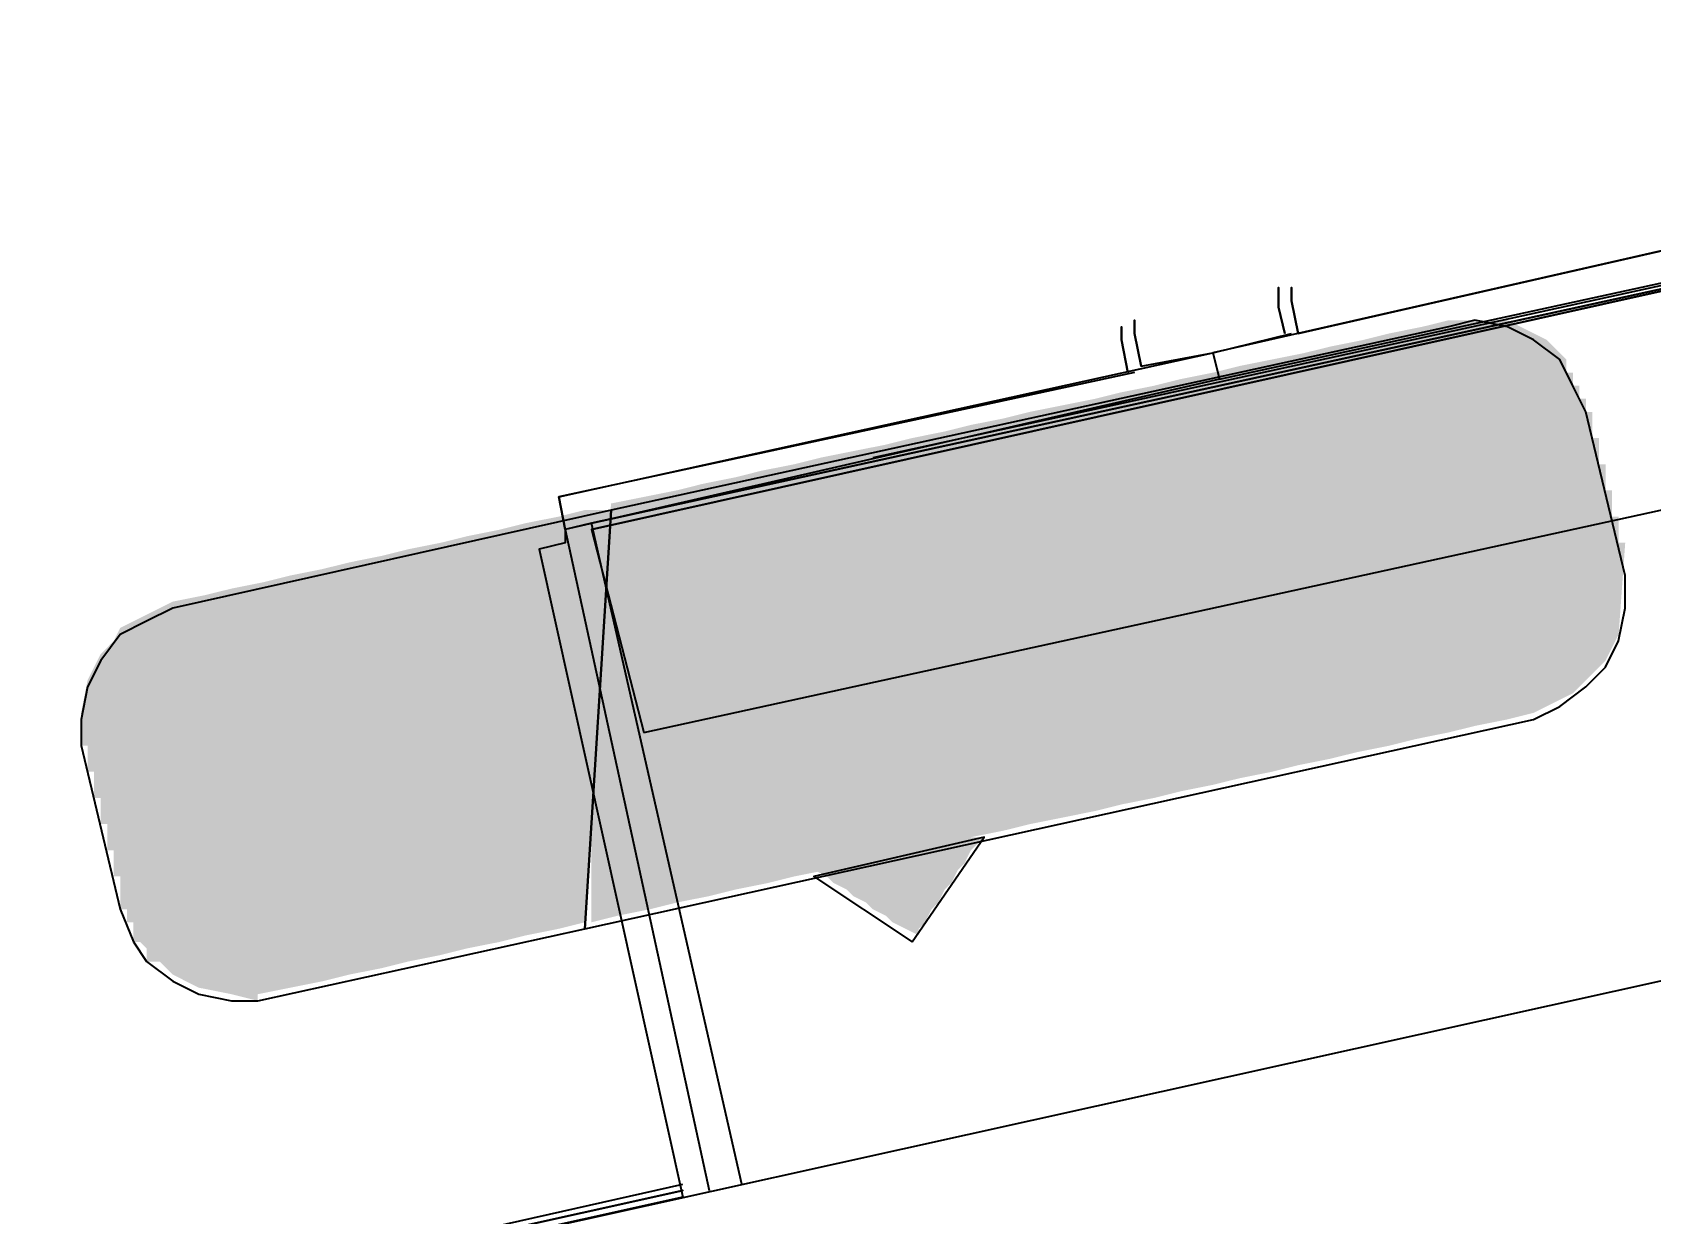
# Model space of a CAD drawing. Header units: inches. Extents: x -1841 to -80, y -100 to 1021.
# Drawn here: x -759.4 to -738.94, y 408.56 to 423.5 of the extents above; entities that cross this region are included whole.
import ezdxf

# ---------------------------------------------------------------- set-up
doc = ezdxf.new("R2010")
doc.units = ezdxf.units.IN
doc.header["$MEASUREMENT"] = 0
doc.layers.add('PDF_Geometry', color=7, linetype='Continuous', true_color=0x777777)
doc.layers.add('PDF_Solid Fills', color=7, linetype='Continuous', true_color=0xffffff)
doc.layers.add('PDF_Text', color=7, linetype='Continuous')
doc.styles.add('PDF Arial', font='arial.ttf')

msp = doc.modelspace()

# ---------------------------------------------------------------- hatches: boundary and pattern name
at = {"layer": 'PDF_Solid Fills', "lineweight": 25, "transparency": 33554559}
for points in [[(-752.328, 412.247), (-751.997, 412.33), (-751.583, 412.413), (-751.252, 412.496), (-750.839, 412.578), (-750.508, 412.661), (-750.094, 412.744), (-749.763, 412.827), (-749.35, 412.909), (-749.019, 412.992), (-748.605, 413.075), (-748.274, 413.157), (-747.861, 413.24), (-747.53, 413.323), (-747.116, 413.406), (-746.785, 413.488), (-745.958, 413.654), (-745.627, 413.737), (-745.213, 413.819), (-744.882, 413.902), (-744.469, 413.985), (-744.138, 414.067), (-743.724, 414.15), (-743.393, 414.233), (-742.98, 414.316), (-742.649, 414.398), (-742.235, 414.481), (-741.904, 414.564), (-741.491, 414.647), (-741.16, 414.729), (-740.746, 414.812), (-740.415, 414.895), (-739.919, 415.143), (-739.505, 415.557), (-739.34, 415.887), (-739.257, 417.046), (-739.34, 417.046), (-739.34, 417.376), (-739.423, 417.376), (-739.423, 417.707), (-739.505, 417.707), (-739.505, 418.038), (-739.588, 418.038), (-739.588, 418.369), (-739.671, 418.369), (-739.671, 418.7), (-739.753, 418.7), (-739.753, 418.866), (-739.836, 418.866), (-739.836, 419.031), (-739.919, 419.031), (-739.919, 419.196), (-740.002, 419.196), (-740.002, 419.362), (-740.25, 419.61), (-740.746, 419.858), (-741.491, 419.858), (-741.822, 419.776), (-742.235, 419.693), (-742.566, 419.61), (-742.98, 419.527), (-743.311, 419.445), (-744.138, 419.279), (-744.469, 419.196), (-744.882, 419.114), (-745.213, 419.031), (-745.627, 418.948), (-745.958, 418.866), (-746.785, 418.7), (-747.116, 418.617), (-747.53, 418.535), (-747.861, 418.452), (-748.274, 418.369), (-748.605, 418.286), (-749.432, 418.121), (-749.763, 418.038), (-750.177, 417.956), (-750.508, 417.873), (-750.921, 417.79), (-751.252, 417.707), (-752.08, 417.542), (-752.328, 413.571)], [(-758.78, 414.481), (-758.698, 414.481), (-758.698, 414.15), (-758.615, 414.15), (-758.615, 413.819), (-758.532, 413.819), (-758.532, 413.488), (-758.449, 413.488), (-758.449, 413.157), (-758.367, 413.157), (-758.367, 412.827), (-758.284, 412.827), (-758.284, 412.413), (-758.201, 412.413), (-758.201, 412.247), (-758.119, 412.247), (-758.119, 411.999), (-758.036, 411.999), (-757.953, 411.917), (-757.953, 411.751), (-757.788, 411.751), (-757.622, 411.586), (-757.291, 411.42), (-756.878, 411.338), (-756.547, 411.255), (-756.547, 411.338), (-755.719, 411.503), (-755.389, 411.586), (-754.975, 411.668), (-754.644, 411.751), (-754.23, 411.834), (-753.9, 411.917), (-753.486, 411.999), (-753.155, 412.082), (-752.741, 412.165), (-752.41, 412.247), (-752.162, 416.218), (-752.08, 417.459), (-752.41, 417.459), (-752.741, 417.376), (-753.155, 417.294), (-753.486, 417.211), (-753.9, 417.128), (-754.23, 417.046), (-754.644, 416.963), (-754.975, 416.88), (-755.389, 416.797), (-755.719, 416.715), (-756.133, 416.632), (-756.464, 416.549), (-756.878, 416.466), (-757.209, 416.384), (-757.622, 416.301), (-758.284, 415.97), (-758.367, 415.805), (-758.532, 415.639), (-758.698, 415.308), (-758.78, 414.895)], [(-747.53, 413.157), (-747.364, 413.323), (-747.695, 413.323), (-748.026, 413.24), (-748.44, 413.157), (-749.101, 412.992), (-749.515, 412.909), (-749.35, 412.827), (-749.267, 412.744), (-749.101, 412.661), (-749.019, 412.578), (-748.853, 412.496), (-748.771, 412.413), (-748.605, 412.33), (-748.522, 412.247), (-748.191, 412.082), (-748.191, 412.165), (-748.109, 412.247), (-748.026, 412.413), (-747.943, 412.496), (-747.861, 412.661), (-747.778, 412.744), (-747.695, 412.909), (-747.612, 412.992)]]:
    msp.add_hatch(color=7, dxfattribs=at).paths.add_polyline_path(points)

# ---------------------------------------------------------------- linework, layer by layer
at = {"layer": 'PDF_Geometry', "color": 7, "lineweight": 25}
for points in [[(-743.393, 419.693), (-736.114, 421.347), (-728.834, 422.919), (-728.999, 423.333), (-728.999, 423.498), (-728.999, 423.415), (-728.999, 423.333), (-728.834, 422.919)], [(-745.379, 419.279), (-744.469, 419.445), (-744.386, 419.114), (-736.031, 420.934), (-736.114, 421.347), (-744.469, 419.445), (-743.476, 419.693)], [(-736.444, 420.768), (-752.328, 417.294), (-736.444, 420.768)], [(-752.328, 417.211), (-736.362, 420.768)], [(-737.768, 420.52), (-748.771, 418.121)], [(-700.293, 416.136), (-775.987, 399.26), (-776.897, 403.065), (-701.121, 419.858)], [(-745.462, 419.196), (-752.741, 417.625), (-752.659, 417.211), (-752.741, 417.625), (-744.469, 419.445), (-744.386, 419.114), (-752.659, 417.211), (-752.659, 417.046), (-752.99, 416.963), (-751.17, 408.773), (-776.897, 403.065), (-776.897, 403.148), (-751.17, 408.856), (-776.897, 403.148), (-751.17, 408.938)], [(-750.425, 408.938), (-752.328, 417.294), (-752.659, 417.211), (-750.839, 408.856)]]:
    msp.add_lwpolyline(points, dxfattribs=at)
for points in [[(-751.666, 414.647), (-735.783, 418.121), (-736.362, 420.768), (-752.328, 417.211)], [(-743.559, 419.693), (-743.642, 420.024), (-743.642, 420.189), (-743.642, 420.272), (-743.642, 420.189), (-743.642, 420.024)], [(-743.476, 420.106), (-743.393, 419.693), (-743.476, 420.106), (-743.476, 420.189), (-743.476, 420.272)], [(-741.491, 419.776), (-752.08, 417.459), (-752.41, 412.165), (-740.415, 414.812), (-740.084, 414.977), (-739.753, 415.226), (-739.505, 415.474), (-739.34, 415.805), (-739.257, 416.218), (-739.257, 416.632), (-739.753, 418.7), (-739.919, 419.031), (-740.084, 419.362), (-740.415, 419.61), (-740.746, 419.776), (-741.16, 419.858)], [(-745.462, 419.693), (-745.379, 419.279), (-745.462, 419.693), (-745.462, 419.776), (-745.462, 419.858)], [(-745.544, 419.196), (-745.627, 419.61), (-745.627, 419.693), (-745.627, 419.776), (-745.627, 419.61)], [(-752.41, 412.165), (-752.08, 417.459), (-757.622, 416.218), (-757.953, 416.053), (-758.284, 415.887), (-758.532, 415.557), (-758.698, 415.226), (-758.78, 414.812), (-758.78, 414.481), (-758.284, 412.413), (-758.119, 411.999), (-757.953, 411.751), (-757.622, 411.503), (-757.291, 411.338), (-756.878, 411.255), (-756.547, 411.255)], [(-748.274, 411.999), (-747.364, 413.323), (-749.515, 412.827)]]:
    msp.add_lwpolyline(points, close=True, dxfattribs=at)

# ---------------------------------------------------------------- texts
at = {"layer": 'PDF_Text', "color": 7, "lineweight": 25, "attachment_point": 4, "style": 'PDF Arial'}
for s, insert, char_height, rotation in [('---', (-747.636, 415.769), 2.9478, 12.1484), ('-', (-755.991, 413.866), 2.948, 12.4994)]:
    msp.add_mtext(s, dxfattribs=dict(at, insert=insert, char_height=char_height, rotation=rotation))

doc.saveas('drawing.dxf')
